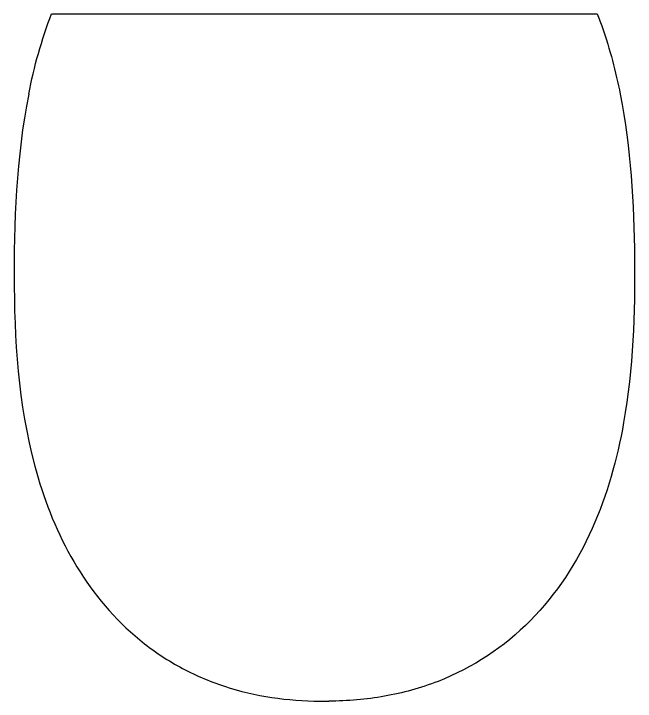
# Model space of a CAD drawing. Header units: inches. Extents: x 1424 to 4050, y 1126 to 1517.
# Drawn here: x 1423.85 to 1451.96, y 1143.2 to 1174.28 of the extents above; entities that cross this region are included whole.
import ezdxf

# ---------------------------------------------------------------- set-up
doc = ezdxf.new("R2010")
doc.units = ezdxf.units.IN
doc.header["$LTSCALE"] = 15

msp = doc.modelspace()

# ---------------------------------------------------------------- linework, layer by layer
for p, q in [((1425.564, 1174.281), (1450.245, 1174.281)), ((1437.703, 1143.197), (1438.107, 1143.196))]:
    msp.add_line(p, q)
for points in [[(1424.527, 1170.643), (1424.772, 1171.884), (1425.108, 1173.099), (1425.564, 1174.281)], [(1450.245, 1174.281), (1450.326, 1174.071), (1450.403, 1173.861), (1450.477, 1173.649)], [(1450.477, 1173.649), (1450.819, 1172.668), (1451.082, 1171.662), (1451.283, 1170.643)]]:
    msp.add_open_spline(points, degree=3)
for points, knots in [([(1424.527, 1170.643), (1423.963, 1167.78), (1423.852, 1164.843), (1423.897, 1159.021), (1424.125, 1156.105), (1425.787, 1150.476), (1427.269, 1147.835), (1430.118, 1145.504), (1430.728, 1145.094), (1432.008, 1144.396), (1432.68, 1144.106), (1434.079, 1143.646), (1434.797, 1143.48), (1436.242, 1143.259), (1436.972, 1143.205), (1437.703, 1143.197)], [0, 0, 0, 0, 0.25, 0.25, 0.5, 0.5, 0.75, 0.75, 0.8125, 0.8125, 0.875, 0.875, 0.9375, 0.9375, 1, 1, 1, 1]), ([(1451.283, 1170.643), (1451.764, 1168.199), (1451.898, 1165.709), (1451.964, 1160.737), (1451.872, 1158.257), (1451.437, 1155.797)], [0, 0, 0, 0, 0.5, 0.5, 1, 1, 1, 1]), ([(1451.437, 1155.797), (1451.143, 1154.139), (1450.698, 1152.53), (1449.331, 1149.471), (1448.405, 1148.043), (1446.035, 1145.644), (1444.621, 1144.708), (1442.259, 1143.79), (1441.446, 1143.569), (1439.795, 1143.277), (1438.955, 1143.206), (1438.107, 1143.196)], [0, 0, 0, 0, 0.25, 0.25, 0.5, 0.5, 0.75, 0.75, 0.875, 0.875, 1, 1, 1, 1])]:
    msp.add_open_spline(points, degree=3, knots=knots)

doc.saveas('drawing.dxf')
